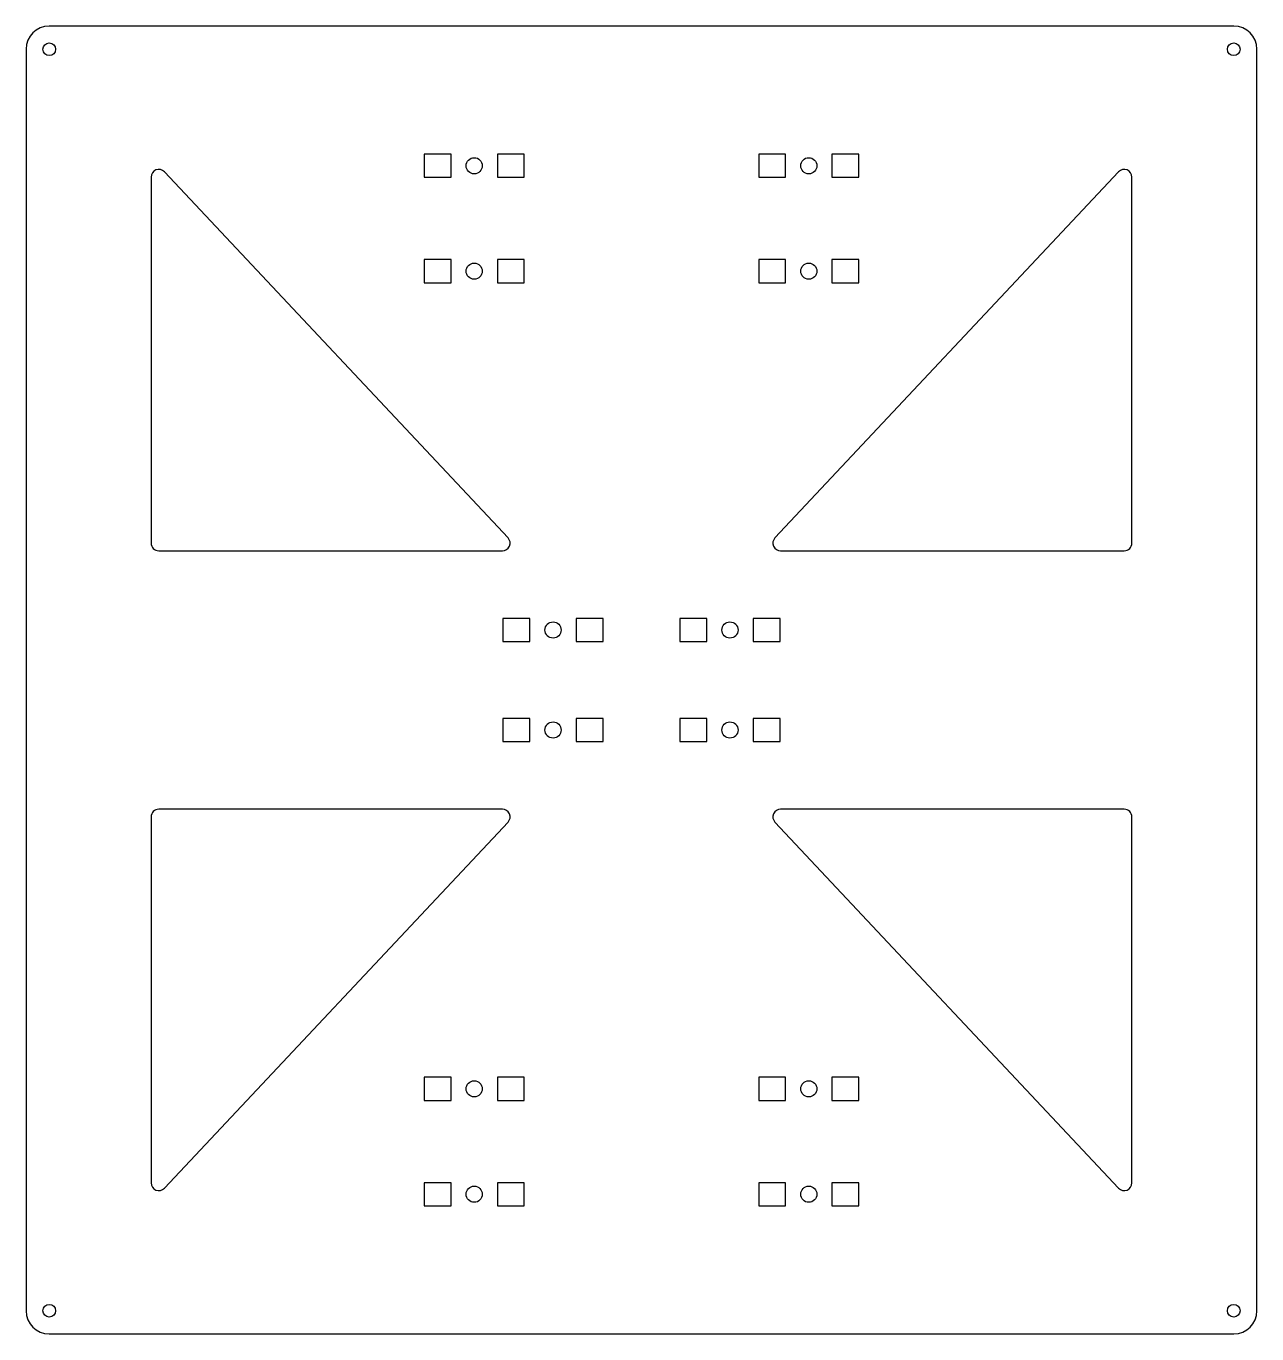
# Model space of a CAD drawing. Header units: millimetres. Extents: x -160 to 160, y -156 to 184.
import ezdxf

# ---------------------------------------------------------------- set-up
doc = ezdxf.new("R2010")
doc.units = ezdxf.units.MM

msp = doc.modelspace()

# ---------------------------------------------------------------- linework, layer by layer
at = {"color": 7, "linetype": 'Continuous', "lineweight": 25}
for p, q in [((154, 184), (-154, 184)), ((-160, 178), (-160, -150)), ((160, -150), (160, 178)), ((-49.53, 150.7), (-56.53, 150.7)), ((-56.53, 150.7), (-56.53, 144.7)), ((-49.53, 144.7), (-49.53, 150.7)), ((-37.47, 150.7), (-37.47, 144.7)), ((-30.47, 150.7), (-37.47, 150.7)), ((-30.47, 144.7), (-30.47, 150.7)), ((37.47, 150.7), (30.47, 150.7)), ((30.47, 150.7), (30.47, 144.7)), ((37.47, 144.7), (37.47, 150.7)), ((49.53, 150.7), (49.53, 144.7)), ((56.53, 150.7), (49.53, 150.7)), ((56.53, 144.7), (56.53, 150.7)), ((-127.52, 144.75), (-127.52, 49.59)), ((-34.71, 50.96), (-124.06, 146.11)), ((-56.53, 144.7), (-49.53, 144.7)), ((-37.47, 144.7), (-30.47, 144.7)), ((30.47, 144.7), (37.47, 144.7)), ((124.06, 146.11), (34.71, 50.96)), ((49.53, 144.7), (56.53, 144.7)), ((127.52, 49.59), (127.52, 144.75)), ((-49.53, 123.3), (-56.53, 123.3)), ((-56.53, 123.3), (-56.53, 117.3)), ((-49.53, 117.3), (-49.53, 123.3)), ((-37.47, 123.3), (-37.47, 117.3)), ((-30.47, 123.3), (-37.47, 123.3)), ((-30.47, 117.3), (-30.47, 123.3)), ((37.47, 123.3), (30.47, 123.3)), ((30.47, 123.3), (30.47, 117.3)), ((37.47, 117.3), (37.47, 123.3)), ((49.53, 123.3), (49.53, 117.3)), ((56.53, 123.3), (49.53, 123.3)), ((56.53, 117.3), (56.53, 123.3)), ((-56.53, 117.3), (-49.53, 117.3)), ((-37.47, 117.3), (-30.47, 117.3)), ((30.47, 117.3), (37.47, 117.3)), ((49.53, 117.3), (56.53, 117.3)), ((-125.52, 47.59), (-36.16, 47.59)), ((36.16, 47.59), (125.52, 47.59)), ((-29.03, 30), (-36.03, 30)), ((-36.03, 30), (-36.03, 24)), ((-29.03, 24), (-29.03, 30)), ((-16.97, 30), (-16.97, 24)), ((-9.97, 30), (-16.97, 30)), ((-9.97, 24), (-9.97, 30)), ((16.97, 30), (9.97, 30)), ((9.97, 30), (9.97, 24)), ((16.97, 24), (16.97, 30)), ((29.03, 30), (29.03, 24)), ((36.03, 30), (29.03, 30)), ((36.03, 24), (36.03, 30)), ((-36.03, 24), (-29.03, 24)), ((-16.97, 24), (-9.97, 24)), ((9.97, 24), (16.97, 24)), ((29.03, 24), (36.03, 24)), ((-29.03, 4), (-36.03, 4)), ((-36.03, 4), (-36.03, -2)), ((-29.03, -2), (-29.03, 4)), ((-16.97, 4), (-16.97, -2)), ((-9.97, 4), (-16.97, 4)), ((-9.97, -2), (-9.97, 4)), ((16.97, 4), (9.97, 4)), ((9.97, 4), (9.97, -2)), ((16.97, -2), (16.97, 4)), ((29.03, 4), (29.03, -2)), ((36.03, 4), (29.03, 4)), ((36.03, -2), (36.03, 4)), ((-36.03, -2), (-29.03, -2)), ((-16.97, -2), (-9.97, -2)), ((9.97, -2), (16.97, -2)), ((29.03, -2), (36.03, -2)), ((-36.16, -19.59), (-125.52, -19.59)), ((125.52, -19.59), (36.16, -19.59)), ((-127.52, -21.59), (-127.52, -116.75)), ((-124.06, -118.11), (-34.71, -22.96)), ((34.71, -22.96), (124.06, -118.11)), ((127.52, -116.75), (127.52, -21.59)), ((-49.53, -89.3), (-56.53, -89.3)), ((-56.53, -89.3), (-56.53, -95.3)), ((-49.53, -95.3), (-49.53, -89.3)), ((-37.47, -89.3), (-37.47, -95.3)), ((-30.47, -89.3), (-37.47, -89.3)), ((-30.47, -95.3), (-30.47, -89.3)), ((37.47, -89.3), (30.47, -89.3)), ((30.47, -89.3), (30.47, -95.3)), ((37.47, -95.3), (37.47, -89.3)), ((49.53, -89.3), (49.53, -95.3)), ((56.53, -89.3), (49.53, -89.3)), ((56.53, -95.3), (56.53, -89.3)), ((-56.53, -95.3), (-49.53, -95.3)), ((-37.47, -95.3), (-30.47, -95.3)), ((30.47, -95.3), (37.47, -95.3)), ((49.53, -95.3), (56.53, -95.3)), ((-49.53, -116.7), (-56.53, -116.7)), ((-56.53, -116.7), (-56.53, -122.7)), ((-49.53, -122.7), (-49.53, -116.7)), ((-37.47, -116.7), (-37.47, -122.7)), ((-30.47, -116.7), (-37.47, -116.7)), ((-30.47, -122.7), (-30.47, -116.7)), ((37.47, -116.7), (30.47, -116.7)), ((30.47, -116.7), (30.47, -122.7)), ((37.47, -122.7), (37.47, -116.7)), ((49.53, -116.7), (49.53, -122.7)), ((56.53, -116.7), (49.53, -116.7)), ((56.53, -122.7), (56.53, -116.7)), ((-56.53, -122.7), (-49.53, -122.7)), ((-37.47, -122.7), (-30.47, -122.7)), ((30.47, -122.7), (37.47, -122.7)), ((49.53, -122.7), (56.53, -122.7)), ((-154, -156), (154, -156))]:
    msp.add_line(p, q, dxfattribs=at)
for centre, radius in [((-154, 178), 1.65), ((154, 178), 1.65), ((-43.5, 147.7), 2.1), ((43.5, 147.7), 2.1), ((-43.5, 120.3), 2.1), ((43.5, 120.3), 2.1), ((-23, 27), 2.1), ((23, 27), 2.1), ((-23, 1), 2.1), ((23, 1), 2.1), ((-43.5, -92.3), 2.1), ((43.5, -92.3), 2.1), ((-43.5, -119.7), 2.1), ((43.5, -119.7), 2.1), ((-154, -150), 1.65), ((154, -150), 1.65)]:
    msp.add_circle(centre, radius, dxfattribs=at)
for centre, radius, start, end in [((-154, 178), 6, 90, 180), ((154, 178), 6, 0, 90), ((-125.52, 144.75), 2, 43.1988, 180), ((125.52, 144.75), 2, 0, 136.8012), ((-125.52, 49.59), 2, 180, 270), ((-36.16, 49.59), 2, 270, 43.1988), ((36.16, 49.59), 2, 136.8012, 270), ((125.52, 49.59), 2, 270, 0), ((-125.52, -21.59), 2, 90, 180), ((-36.16, -21.59), 2, 316.8012, 90), ((36.16, -21.59), 2, 90, 223.1988), ((125.52, -21.59), 2, 0, 90), ((-125.52, -116.75), 2, 180, 316.8012), ((125.52, -116.75), 2, 223.1988, 0), ((-154, -150), 6, 180, 270), ((154, -150), 6, 270, 0)]:
    msp.add_arc(centre, radius, start, end, dxfattribs=at)

doc.saveas('drawing.dxf')
